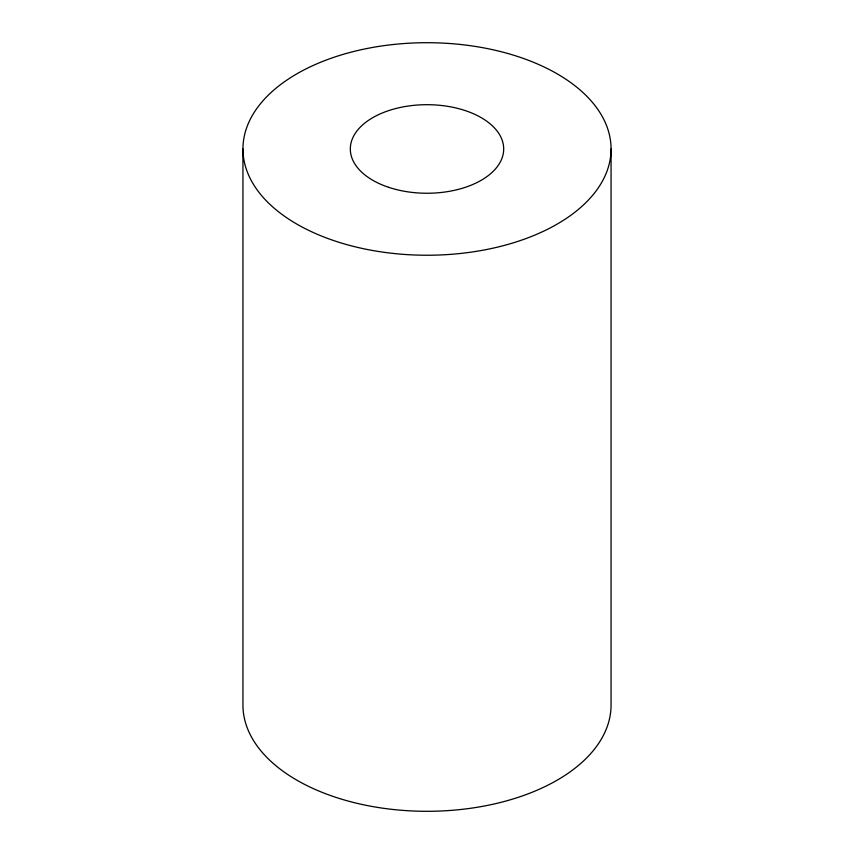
<?xml version="1.0" encoding="UTF-8"?>
<svg xmlns="http://www.w3.org/2000/svg" width="854" height="854" viewBox="0 0 854 854"><rect width="100%" height="100%" fill="white"/><g stroke="black" fill="none" stroke-linecap="round" stroke-linejoin="round"><path stroke-width="1.28" d="M611.058 148.97A184.058 106.27 0 0 1 334.971 240.999A184.058 106.27 0 0 1 334.971 56.94A184.058 106.27 0 0 1 611.058 148.97L611.058 705.03A184.058 106.27 0 0 1 427 811.3A184.058 106.27 0 0 1 242.942 705.03L242.942 148.97M388.655 187.314A76.689 44.28 0 0 0 503.689 148.97A76.689 44.28 0 0 0 388.655 110.625A76.689 44.28 0 0 0 388.655 187.314"/></g></svg>
